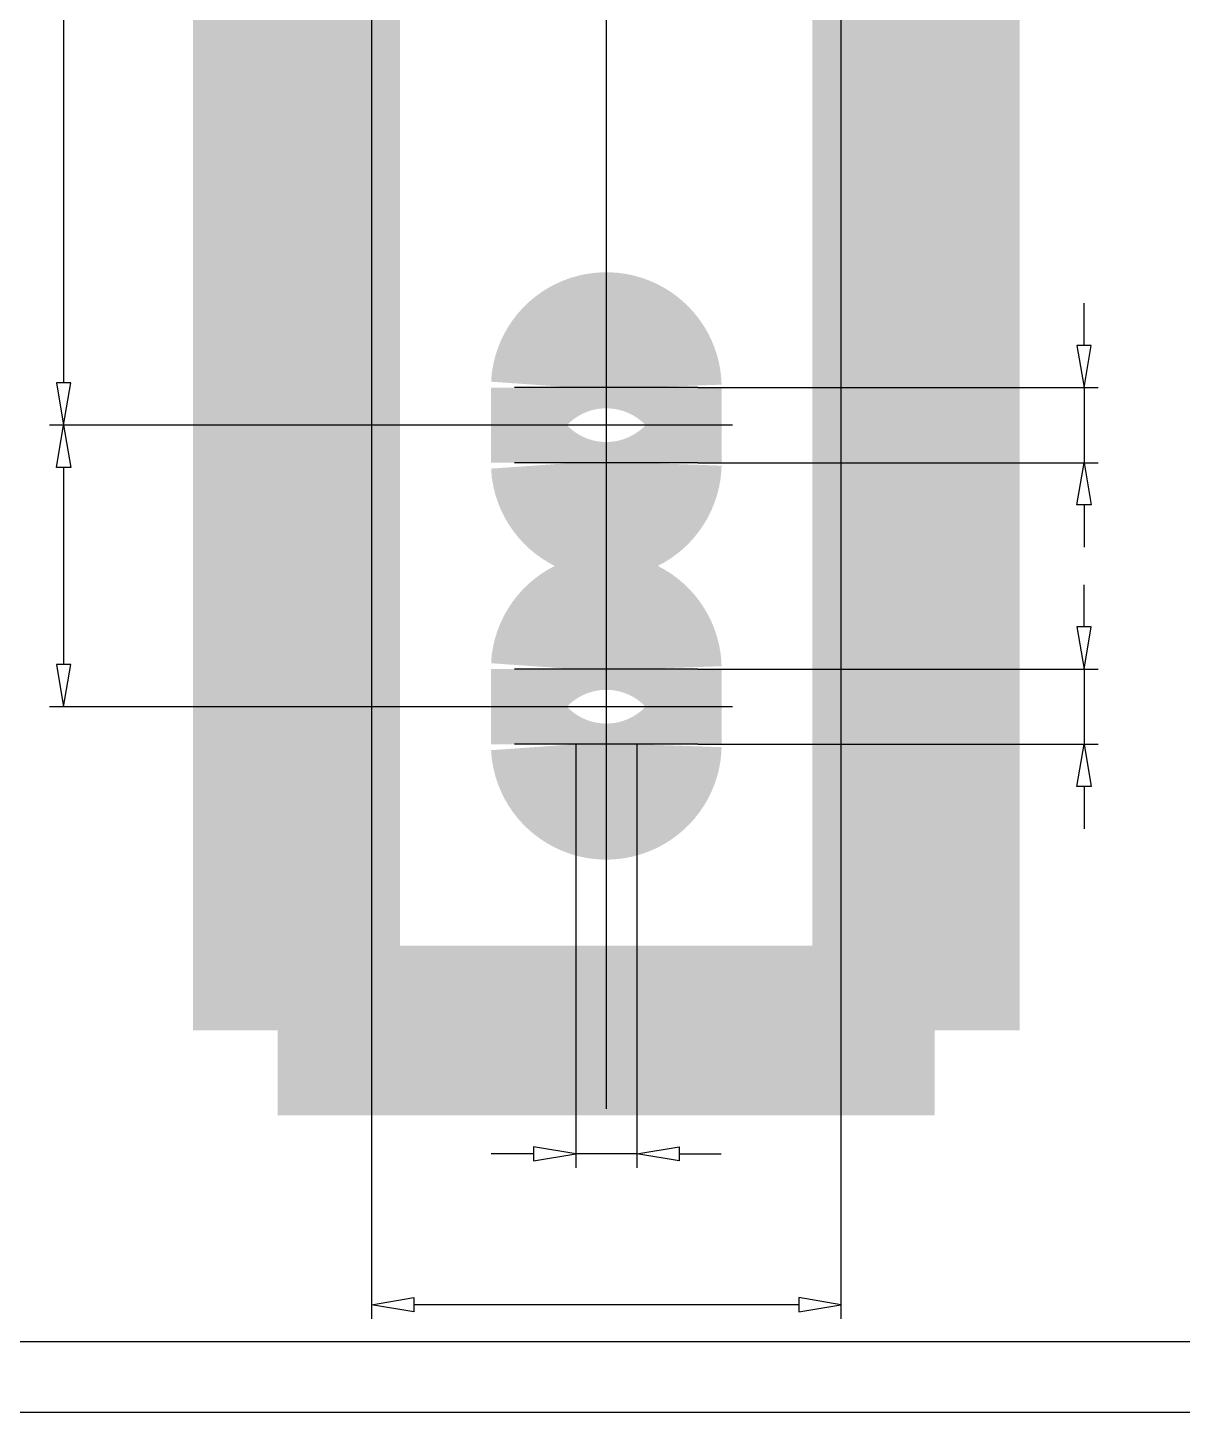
# Model space of a CAD drawing. Extents: x 17.6 to 52.5, y 0.1 to 49.5.
# Drawn here: x 26.26 to 35.89, y 0.14 to 11.69 of the extents above; entities that cross this region are included whole.
import ezdxf

# ---------------------------------------------------------------- set-up
doc = ezdxf.new("R2010")
doc.units = 0
doc.linetypes.add('1', pattern=[50.799999713897705, 31.75, -6.349999904632568, 6.349999904632568, -6.349999904632568])
doc.layers.get('0').update_dxf_attribs({"linetype": 'CONTINUOUS'})

msp = doc.modelspace()

# ---------------------------------------------------------------- linework, layer by layer
at = {"color": 1, "linetype": '1'}
for points in [[(31.08817896183018, 34.02716738849131), (31.08817896183018, 2.673953965709586)], [(31.852856327471272, 8.689233015033778), (30.323501596190454, 8.689233015033778)], [(32.141480692855794, 8.376164987767709), (30.034877230805932, 8.376164987767709)], [(31.852856327471272, 8.063096960500502), (30.323501596190454, 8.063096960500502)], [(31.852856327471272, 6.34122281053385), (30.323501596190454, 6.34122281053385)], [(32.14148069285693, 6.028154783267212), (30.03487723080707, 6.028154783267212)], [(31.852856327471272, 5.715086756000005), (30.323501596190454, 5.715086756000005)]]:
    msp.add_lwpolyline(points, dxfattribs=at)
at = {"color": 7, "const_width": 1.415000081062317}
for points in [[(28.348833723243615, 32.28673557025809), (28.348833723244752, 3.327943048091697)], [(28.661901750510197, 32.28673557025809), (28.661901750513607, 3.327943048091697)], [(33.514456173145845, 32.28673557025809), (33.514456173145845, 3.327943048091697)], [(33.82752420041129, 32.28673557025809), (33.82752420041356, 3.327943048091697)], [(31.342546733984364, 8.689233015033778), (31.34192709977856, 8.706976814370933), (31.340071238791097, 8.72463416749622), (31.33698818261155, 8.742119049220776), (31.332692952788193, 8.759346274069912), (31.32720648618715, 8.776231917305893), (31.3205554857102, 8.79269370562821), (31.312772382973435, 8.808651451026037), (31.30389505840344, 8.824027395993483), (31.293966803915737, 8.8387466380521), (31.28303598703019, 8.852737474966261), (31.271155826946824, 8.865931712638371), (31.25838422660331, 8.878265112956115), (31.244783399468133, 8.88967755240543), (31.23041961762715, 8.90011346058742), (31.215362847907272, 8.90952196950093), (31.19968645331187, 8.917857249428152), (31.183466810483424, 8.92507871419798), (31.166782927168697, 8.931151133147864), (31.14971609700183, 8.936044985669696), (31.13234946098737, 8.93973636790821), (31.11476763429482, 8.942207328646532), (31.0970562689065, 8.943445831985684), (31.07930165475409, 8.943445831985684), (31.061590289365768, 8.942207328646532), (31.04400846267322, 8.93973636790821), (31.02664182665876, 8.936044985669696), (31.009574996491892, 8.931151133147864), (30.992891113177166, 8.92507871419798), (30.97667147034872, 8.917857249428152), (30.960995075753317, 8.90952196950093), (30.94593830603344, 8.90011346058742), (30.931574524192456, 8.88967755240543), (30.917973697057278, 8.878265112956115), (30.905202096713765, 8.865931712638371), (30.8933219366304, 8.852737474966261), (30.882391119744852, 8.8387466380521), (30.872462865257148, 8.824027395993483), (30.863585540687154, 8.808651451026037), (30.855802437950388, 8.79269370562821), (30.849151437473438, 8.776231917305893), (30.843664970872396, 8.759346274069912), (30.83936974104904, 8.742119049220776), (30.836286684869492, 8.72463416749622), (30.833811189676226, 8.689233015033778)], [(30.833811189676226, 8.689233015033778), (30.833811189676226, 8.06309696050107)], [(31.342546733984364, 8.06309696050107), (31.342546733984364, 8.689233015033778)], [(31.342546733984364, 8.06309696050107), (31.34192709977856, 8.045353161163916), (31.340071238791097, 8.02769580803863), (31.33698818261155, 8.010210926314073), (31.332692952788193, 7.9929837014649365), (31.32720648618715, 7.976098058228956), (31.3205554857102, 7.959636269906639), (31.312772382973435, 7.943678524508812), (31.30389505840344, 7.928302579541366), (31.293966803915737, 7.9135833374827484), (31.28303598703019, 7.899592500568588), (31.271155826946824, 7.886398262896535), (31.25838422660331, 7.874064862578734), (31.244783399468133, 7.862652423129418), (31.23041961762715, 7.852216514947429), (31.215362847907272, 7.842808006033977), (31.19968645331187, 7.834472726106696), (31.183466810483424, 7.827251261336869), (31.166782927168697, 7.821178842386985), (31.14971609700183, 7.816284989865153), (31.13234946098737, 7.8125936076266385), (31.11476763429482, 7.810122646888317), (31.0970562689065, 7.8088841435491645), (31.07930165475409, 7.8088841435491645), (31.061590289365768, 7.810122646888317), (31.04400846267322, 7.8125936076266385), (31.02664182665876, 7.816284989865153), (31.009574996491892, 7.821178842386985), (30.992891113177166, 7.827251261336869), (30.97667147034872, 7.834472726106696), (30.960995075753317, 7.842808006033977), (30.94593830603344, 7.852216514947429), (30.931574524192456, 7.862652423129418), (30.917973697057278, 7.874064862578734), (30.905202096713765, 7.886398262896535), (30.8933219366304, 7.899592500568588), (30.882391119744852, 7.9135833374827484), (30.872462865257148, 7.928302579541366), (30.863585540687154, 7.943678524508812), (30.855802437950388, 7.959636269906639), (30.849151437473438, 7.976098058228956), (30.843664970872396, 7.9929837014649365), (30.83936974104904, 8.010210926314073), (30.836286684869492, 8.02769580803863), (30.833811189676226, 8.06309696050107)], [(31.342546733984364, 6.34122281053385), (31.34192709977856, 6.358966609871004), (31.340071238791097, 6.376623962996291), (31.33698818261155, 6.394108844720847), (31.332692952788193, 6.411336069569984), (31.32720648618715, 6.428221712805964), (31.3205554857102, 6.4446835011282815), (31.312772382973435, 6.460641246526109), (31.30389505840344, 6.476017191493554), (31.293966803915737, 6.490736433552172), (31.28303598703019, 6.504727270466333), (31.271155826946824, 6.517921508138443), (31.25838422660331, 6.530254908456186), (31.244783399468133, 6.541667347905502), (31.23041961762715, 6.5521032560874914), (31.215362847907272, 6.561511765000944), (31.19968645331187, 6.569847044928224), (31.183466810483424, 6.5770685096980515), (31.166782927168697, 6.583140928647936), (31.14971609700183, 6.5880347811697675), (31.13234946098737, 6.591726163408282), (31.11476763429482, 6.5941971241466035), (31.0970562689065, 6.595435627485756), (31.07930165475409, 6.595435627485756), (31.061590289365768, 6.5941971241466035), (31.04400846267322, 6.591726163408282), (31.02664182665876, 6.5880347811697675), (31.009574996491892, 6.583140928647936), (30.992891113177166, 6.5770685096980515), (30.97667147034872, 6.569847044928224), (30.960995075753317, 6.561511765000944), (30.94593830603344, 6.5521032560874914), (30.931574524192456, 6.541667347905502), (30.917973697057278, 6.530254908456186), (30.905202096713765, 6.517921508138443), (30.8933219366304, 6.504727270466333), (30.882391119744852, 6.490736433552172), (30.872462865257148, 6.476017191493554), (30.863585540687154, 6.460641246526109), (30.855802437950388, 6.4446835011282815), (30.849151437473438, 6.428221712805964), (30.843664970872396, 6.411336069569984), (30.83936974104904, 6.394108844720847), (30.836286684869492, 6.376623962996291), (30.833811189676226, 6.34122281053385)], [(30.833811189676226, 6.34122281053385), (30.83381118967509, 5.715086756000574)], [(31.342546733984364, 5.715086756000574), (31.342546733984364, 6.34122281053385)], [(31.342546733984364, 5.715086756000574), (31.34192709977856, 5.6973429566634195), (31.340071238791097, 5.6796856035381325), (31.33698818261155, 5.662200721813576), (31.332692952788193, 5.64497349696444), (31.32720648618715, 5.628087853728459), (31.3205554857102, 5.611626065406142), (31.312772382973435, 5.595668320008315), (31.30389505840344, 5.5802923750408695), (31.293966803915737, 5.5655731329822515), (31.28303598703019, 5.551582296068091), (31.271155826946824, 5.538388058395981), (31.25838422660331, 5.5260546580782375), (31.244783399468133, 5.5146422186289215), (31.23041961762715, 5.504206310446932), (31.215362847907272, 5.494797801533423), (31.19968645331187, 5.4864625216061995), (31.183466810483424, 5.479241056836372), (31.166782927168697, 5.473168637886488), (31.14971609700183, 5.468274785364656), (31.13234946098737, 5.4645834031261415), (31.11476763429482, 5.46211244238782), (31.0970562689065, 5.460873939048668), (31.07930165475409, 5.460873939048668), (31.061590289365768, 5.46211244238782), (31.04400846267322, 5.4645834031261415), (31.02664182665876, 5.468274785364656), (31.009574996491892, 5.473168637886488), (30.992891113177166, 5.479241056836372), (30.97667147034872, 5.4864625216061995), (30.960995075753317, 5.494797801533423), (30.94593830603344, 5.504206310446932), (30.931574524192456, 5.5146422186289215), (30.917973697057278, 5.5260546580782375), (30.905202096713765, 5.538388058395981), (30.8933219366304, 5.551582296068091), (30.882391119744852, 5.5655731329822515), (30.872462865257148, 5.5802923750408695), (30.863585540687154, 5.595668320008315), (30.855802437950388, 5.611626065406142), (30.849151437473438, 5.628087853728459), (30.843664970872396, 5.64497349696444), (30.83936974104904, 5.662200721813576), (30.836286684869492, 5.6796856035381325), (30.833811189676226, 5.715086756000574)], [(28.661901750514744, 4.893283184426139), (28.34883372324589, 4.893283184426139)], [(33.82752420041356, 4.893283184426139), (33.514456173145845, 4.893283184426139)], [(33.827524200413336, 3.3279430480915835), (28.348833723244752, 3.327943048092152)]]:
    msp.add_lwpolyline(points, dxfattribs=at)
at = {"color": 5}
for points in [[(26.563207823849552, 16.6724677103324), (26.563207823849552, 8.728366518442726)], [(29.131503791418027, 13.541787437669825), (29.131503791418027, 0.9236394102535428)], [(33.04485413224688, 13.541787437674657), (33.04485413224688, 0.9236394102535428)], [(35.07201900629957, 9.041434545708796), (35.07201900629957, 9.393636076383757)], [(35.13071926141197, 9.041434545708796), (35.013318751186944, 9.041434545708796), (35.07201900629957, 8.689233015033778), (35.07201900629957, 8.689233015033778), (35.13071926141197, 9.041434545708796)], [(26.62190807896218, 8.728366518442726), (26.504507568737154, 8.728366518442726), (26.563207823849552, 8.376164987767709), (26.563207823849552, 8.376164987767709), (26.62190807896218, 8.728366518442726)], [(31.85285632747059, 8.689233015033778), (35.18941951652437, 8.689233015033778)], [(35.07201900629957, 8.689233015033778), (35.07201900629957, 8.063096960500502)], [(30.034877230805932, 8.376164987767709), (26.445807313624528, 8.376164987767709)], [(30.034877230805932, 8.376164987767709), (26.4458073136243, 8.376164987767709)], [(26.621908078961724, 8.023963457092748), (26.5045075687367, 8.023963457092748), (26.563207823849325, 8.376164987767709), (26.563207823849325, 8.376164987767709), (26.621908078961724, 8.023963457092748)], [(26.563207823849325, 8.023963457092748), (26.563207823849325, 6.380356313942173)], [(31.85285632747059, 8.063096960500502), (35.18941951652437, 8.063096960500502)], [(35.13071926141197, 7.710895429825484), (35.013318751186944, 7.710895429825484), (35.07201900629957, 8.063096960500502), (35.07201900629957, 8.063096960500502), (35.13071926141197, 7.710895429825484)], [(35.07201900629957, 7.710895429825484), (35.07201900629957, 7.3586938991505235)], [(35.07201900629957, 6.693424341208868), (35.07201900629957, 7.0456258718838285)], [(35.13071926141197, 6.693424341208868), (35.013318751186944, 6.693424341208868), (35.07201900629957, 6.34122281053385), (35.07201900629957, 6.34122281053385), (35.13071926141197, 6.693424341208868)], [(26.621908078961724, 6.380356313942173), (26.5045075687367, 6.380356313942173), (26.563207823849325, 6.028154783267212), (26.563207823849325, 6.028154783267212), (26.621908078961724, 6.380356313942173)], [(31.85285632747059, 6.34122281053385), (35.18941951652437, 6.34122281053385)], [(35.07201900629957, 6.34122281053385), (35.07201900629957, 5.715086756000574)], [(30.03487723080707, 6.028154783267212), (26.4458073136243, 6.028154783267212)], [(30.83381118967509, 5.715086756000005), (30.83381118967509, 2.1818083239354564)], [(31.342546733984364, 5.715086756000005), (31.342546733984364, 2.1818083239354564)], [(31.85285632747059, 5.715086756000574), (35.18941951652437, 5.715086756000574)], [(35.13071926141197, 5.362885225325556), (35.013318751186944, 5.362885225325556), (35.07201900629957, 5.715086756000574), (35.07201900629957, 5.715086756000574), (35.13071926141197, 5.362885225325556)], [(35.07201900629957, 5.362885225325556), (35.07201900629957, 5.010683694650595)], [(30.481609659000014, 2.357909089272937), (30.481609659000014, 2.240508579047969), (30.83381118967509, 2.2992088341604813), (30.83381118967509, 2.2992088341604813), (30.481609659000014, 2.357909089272937)], [(31.694748264659438, 2.357909089272937), (31.694748264659438, 2.240508579047969), (31.342546733984364, 2.2992088341604813), (31.342546733984364, 2.2992088341604813), (31.694748264659438, 2.357909089272937)], [(30.481609659000014, 2.2992088341604813), (30.12940812832494, 2.2992088341604813)], [(31.342546733984364, 2.2992088341604813), (30.83381118967509, 2.2992088341604813)], [(31.694748264659438, 2.2992088341604813), (32.04694979533451, 2.2992088341604813)], [(29.4837053220931, 1.0997401755910232), (29.4837053220931, 0.9823396653660552), (29.131503791418027, 1.0410399204785676), (29.131503791418027, 1.0410399204785676), (29.4837053220931, 1.0997401755910232)], [(32.69265260157181, 1.0410399204785676), (29.4837053220931, 1.0410399204785676)], [(32.69265260157181, 1.0997401755910232), (32.69265260157181, 0.9823396653660552), (33.04485413224688, 1.0410399204785676), (33.04485413224688, 1.0410399204785676), (32.69265260157181, 1.0997401755910232)]]:
    msp.add_lwpolyline(points, dxfattribs=at)
at = {"color": 5, "const_width": 7.8267007098e-08}
for points in [[(35.289602366556664, 8.757904816549853), (35.329963795023104, 8.757904816549853), (35.329963795023104, 8.54860198590444), (35.289602366556664, 8.54860198590444), (35.289602366556664, 8.757904816549853)], [(35.396512102673114, 8.54860198590444), (35.396512102673114, 8.757904816549853), (35.436873531139554, 8.757904816549853), (35.436873531139554, 8.54860198590444), (35.396512102673114, 8.54860198590444)], [(35.38041558060604, 8.445680346041684), (35.38791663892903, 8.460431513067988), (35.39728622812095, 8.472395764561497), (35.40852443257381, 8.481573186834112), (35.42149777198688, 8.488059868221569), (35.43607270742041, 8.491951836826843), (35.452249313412494, 8.493249171188324), (35.47651423880552, 8.490486357900465), (35.49805633070446, 8.482197824227796), (35.5168756482783, 8.46838364895251), (35.531423928063305, 8.449980785074047), (35.54015287303855, 8.427926117751667), (35.54306252746187, 8.402219737612143), (35.54008615075759, 8.376345210794284), (35.53115697141243, 8.354074314873685), (35.51627503178315, 8.335407160474347), (35.497122053564, 8.32135277149348), (35.475379718241356, 8.312920074218084), (35.451048080422424, 8.310109194373524), (35.43541872461037, 8.311394552002412), (35.42120411039696, 8.315250466875227), (35.40840430927483, 8.32167706776147), (35.39723286612548, 8.33072238914724), (35.38790326246385, 8.342434369526416), (35.38041558060604, 8.356813131790375), (35.37192689331482, 8.338902783181823), (35.36055519081128, 8.324091540366851), (35.346300563688146, 8.312379524664607), (35.329590107054855, 8.303910870715299), (35.31085083809489, 8.2988296116078), (35.29008285975283, 8.297135878424456), (35.261573630986504, 8.300331197652156), (35.23626761536275, 8.309916992966578), (35.21416493478023, 8.32589339544495), (35.19708077282144, 8.347083181461926), (35.18683020483513, 8.372309034435261), (35.18341337023435, 8.401571071814715), (35.18684360052953, 8.430833136396245), (35.19713411591283, 8.45605899695937), (35.21428505807921, 8.477248748184422), (35.23656129612391, 8.493225169982054), (35.26222759853704, 8.502810983136442), (35.2912840927429, 8.506006265204917), (35.312946360491196, 8.504264498885902), (35.332126011700666, 8.49903911074756), (35.34882315296727, 8.490330175099757), (35.36263736040064, 8.478401954872538), (35.37316813873599, 8.463518651178049), (35.38041558060604, 8.445680346041684)], [(35.2910438461447, 8.466005207695218), (35.27884469144669, 8.465128332566678), (35.266912404746336, 8.462497603973816), (35.255247103040574, 8.458113107159534), (35.24458286024105, 8.451998857122419), (35.235653652830706, 8.444178800827558), (35.22845960736208, 8.434653027484899), (35.22318756817231, 8.424010131338548), (35.2200242771346, 8.412838632422734), (35.21896986674051, 8.401138627949763), (35.22118551391645, 8.383624682386142), (35.2278322923562, 8.368272888995307), (35.23891033437576, 8.355083356330454), (35.25340525007937, 8.344993034290837), (35.270302553134115, 8.338938780484227), (35.289602366556664, 8.336920714001678), (35.309222538412314, 8.33899888312493), (35.32644017536177, 8.345233242045367), (35.3412553851299, 8.355623911161672), (35.352600392076056, 8.369137816132877), (35.359407347054, 8.384741795014236), (35.36167634596109, 8.402435959544619), (35.35943407163336, 8.419697707122054), (35.35270713543741, 8.43486924675841), (35.34149563172787, 8.447950676332766), (35.32692070076814, 8.45798099770002), (35.3101034043425, 8.463999145672119), (35.2910438461447, 8.466005207695218)], [(35.45369079300053, 8.453464335611102), (35.43804808994969, 8.451854709418058), (35.424434092529964, 8.447025723114734), (35.412848871338156, 8.438977466134588), (35.40403985269381, 8.428358594230815), (35.39875440090486, 8.415817690061374), (35.39699259586905, 8.401354849882182), (35.39874108163258, 8.387264418145492), (35.40398643865933, 8.374975769161324), (35.412728748038944, 8.364489010393527), (35.42400701390875, 8.35650084515322), (35.436860182278, 8.351707887026123), (35.45128832702039, 8.35011025188328), (35.466303758705635, 8.351755975993967), (35.479637424160046, 8.356693004483702), (35.49128938558965, 8.364921454258536), (35.50029864896851, 8.375600448698037), (35.50570417976542, 8.387889025172512), (35.50750603095571, 8.401787293747134), (35.50574423737089, 8.415793700146821), (35.500458794968836, 8.42811831728892), (35.49164975548683, 8.438761244202055), (35.480384875878826, 8.446929655334884), (35.46773186873929, 8.451830655622246), (35.45369079300053, 8.453464335611102)], [(35.289602366556664, 8.2530266041976), (35.329963795023104, 8.2530266041976), (35.329963795023104, 8.043723773552188), (35.289602366556664, 8.043723773552188), (35.289602366556664, 8.2530266041976)], [(35.396512102673114, 8.043723773552188), (35.396512102673114, 8.2530266041976), (35.436873531139554, 8.2530266041976), (35.436873531139554, 8.043723773552188), (35.396512102673114, 8.043723773552188)], [(26.773583786166228, 7.448436697164311), (26.77934970451838, 7.4095167493169924), (26.757126928474463, 7.40400309341743), (26.73946876347759, 7.396399284287213), (26.72637532965632, 7.386705335439842), (26.717366120718452, 7.375185516847239), (26.711960528455847, 7.36210408261627), (26.710158684290263, 7.347461054693838), (26.71250780180435, 7.330103247521379), (26.719554991274663, 7.3146433678666085), (26.731300384915585, 7.301081450175786), (26.746516040289862, 7.290570674761909), (26.763973918921693, 7.284264186674363), (26.783674143282724, 7.282162031083374), (26.80237336962182, 7.2841080427864995), (26.818750143663237, 7.289946019397519), (26.832804572576606, 7.299676007614664), (26.843548963017838, 7.312409089493599), (26.849995548086554, 7.32725631601437), (26.85214442371671, 7.344217725706585), (26.851610569779723, 7.352169896674127), (26.850008894704615, 7.361323282693604), (26.84733949175643, 7.371677911132167), (26.88529845424273, 7.367353472482478), (26.88503153816714, 7.364926988906348), (26.884871345996316, 7.36283683549118), (26.884817961046792, 7.361083036440448), (26.88641962972588, 7.345058596631418), (26.891224534294224, 7.33013927320917), (26.89923275692763, 7.316325096415994), (26.91057775842546, 7.305273764885669), (26.925392940371466, 7.298642945329277), (26.943678377560218, 7.296432678627355), (26.95862707397373, 7.2980423438664275), (26.971760534029045, 7.302871286085519), (26.983078819634557, 7.310919548103868), (26.991754407143162, 7.321514434393407), (26.996959732473442, 7.333983220495099), (26.998694848505465, 7.3483259424237986), (26.996933054920646, 7.362620622827478), (26.99164761251882, 7.375233560636104), (26.982838573036588, 7.386164780608681), (26.970505930722993, 7.39505390955577), (26.954649635339365, 7.401540562297612), (26.93526974662973, 7.405624754532255), (26.942957637766085, 7.444544702379574), (26.969771846437197, 7.437769748840196), (26.992234883737865, 7.426958650816857), (27.01034680850921, 7.4121114125068175), (27.02362711998694, 7.393876699609848), (27.03159528418928, 7.37290316648847), (27.034251345011626, 7.349190830153702), (27.032876612365953, 7.332349552961659), (27.02875236538671, 7.316421192604025), (27.021878645213974, 7.3014057830745855), (27.012629164219106, 7.287988023872856), (27.00137759951076, 7.276852578871683), (26.988123998192805, 7.267999494505659), (26.9735757480571, 7.2615729138377105), (26.958440192953503, 7.257716938110434), (26.942717391168117, 7.256431621117713), (26.927955592439275, 7.257656895214723), (26.91410134822536, 7.261332649833207), (26.901154729711607, 7.267458939674441), (26.889516140271553, 7.275987709053879), (26.879585920205727, 7.286870863265904), (26.871364151557827, 7.300108451479616), (26.864837478110076, 7.282762660716685), (26.854867214242176, 7.268203701273251), (26.841453450105064, 7.256431621117713), (26.825049974873536, 7.247782760543828), (26.806110500794148, 7.242593414941268), (26.784635129674825, 7.240863641978763), (26.755445201938528, 7.244227112168801), (26.729378405666694, 7.254317449822338), (26.70643486202107, 7.271134712526646), (26.68861661316828, 7.293093265815685), (26.67792559313193, 7.318607439346977), (26.674361941186135, 7.347677276626371), (26.677431801588682, 7.373924224714301), (26.68664120716653, 7.397023927365353), (26.70199029995797, 7.416976405987782), (26.72222444226918, 7.432724572248446), (26.74608889465867, 7.443211334246996), (26.773583786166228, 7.448436697164311)], [(26.85430664309888, 7.202376137996509), (26.893239965223756, 7.201090839722667), (26.926754338697492, 7.197234857836122), (26.9548498443678, 7.190808264608563), (26.97830059973785, 7.181847088888617), (26.99788067868394, 7.170387300438335), (27.01359013758247, 7.15642897734341), (27.02506859936034, 7.139912049415727), (27.031955654043486, 7.120776378219887), (27.034251345011626, 7.099022054268687), (27.032983388636467, 7.082709340983172), (27.029179470481495, 7.067789992240591), (27.022839631605848, 7.054264114244347), (27.014110684805473, 7.042179744712712), (27.003139407926255, 7.031584830759186), (26.989925847678023, 7.022479490169019), (26.974550081296456, 7.014719561903462), (26.957092142388092, 7.008160788064174), (26.937552089310884, 7.002803294312912), (26.914581865579976, 6.9988392638096), (26.886833357984642, 6.996460779201186), (26.85430664309888, 6.995667970540865), (26.81564031609082, 6.9969413162650085), (26.782286045547835, 7.00076119366571), (26.754243935025897, 7.0071277329625445), (26.730779887042672, 7.016028906826364), (26.711159705551154, 7.027452590778694), (26.69538351851247, 7.0413989092614315), (26.68383837600163, 7.057939921648369), (26.676911218759415, 7.077147599312809), (26.67460218778433, 7.099022054268687), (26.67865972866889, 7.127395205877292), (26.690832175895366, 7.151395809371024), (26.711119670682365, 7.171023957786133), (26.746569430045838, 7.188441858806016), (26.794298380987357, 7.1988925601168035), (26.85430664309888, 7.202376137996509)], [(26.85430664309888, 7.162375080486754), (26.80293394098703, 7.160345021167302), (26.764454408871188, 7.154254741926422), (26.738868152752957, 7.144104327191769), (26.722918485711944, 7.1309748772115995), (26.713348619745602, 7.115947421959675), (26.710158684290263, 7.099022054268687), (26.71336201196891, 7.082096712204361), (26.722971832034318, 7.067069252466354), (26.73898827605217, 7.053939781345548), (26.764614616808558, 7.043789396948), (26.803054034299976, 7.037699106951948), (26.85430664309888, 7.03566902805062), (26.905799522966163, 7.037699147150477), (26.9443190346999, 7.043789358897243), (26.969865256743788, 7.053939781345548), (26.98574824307252, 7.067117340426705), (26.9952780064566, 7.082288876151665), (26.998454601907497, 7.099454498133639), (26.99565173970518, 7.116127641008916), (26.987243091242135, 7.1303982564670605), (26.97322870911603, 7.142266440765638), (26.945707143858954, 7.153437933079886), (26.90606643208298, 7.160140784293276), (26.85430664309888, 7.162375080486754)], [(35.289602366556664, 6.409894612049925), (35.329963795023104, 6.409894612049925), (35.329963795023104, 6.200591781404512), (35.289602366556664, 6.200591781404512), (35.289602366556664, 6.409894612049925)], [(35.396512102673114, 6.200591781404512), (35.396512102673114, 6.409894612049925), (35.436873531139554, 6.409894612049925), (35.436873531139554, 6.200591781404512), (35.396512102673114, 6.200591781404512)], [(35.38041558060604, 6.097670141541755), (35.38791663892903, 6.112421308568059), (35.39728622812095, 6.124385560061569), (35.40852443257381, 6.133562982334183), (35.42149777198688, 6.140049663721641), (35.43607270742041, 6.143941632326914), (35.452249313412494, 6.145238966688396), (35.47651423880552, 6.142476153400537), (35.49805633070446, 6.134187619727868), (35.5168756482783, 6.120373444452582), (35.531423928063305, 6.101970580574118), (35.54015287303855, 6.079915913251739), (35.54306252746187, 6.054209533112214), (35.54008615075759, 6.0283350062943555), (35.53115697141243, 6.006064110373757), (35.51627503178315, 5.987396955974418), (35.497122053564, 5.973342566993551), (35.475379718241356, 5.964909869718156), (35.451048080422424, 5.962098989873596), (35.43541872461037, 5.963384347502483), (35.42120411039696, 5.967240262375299), (35.40840430927483, 5.973666863261542), (35.39723286612548, 5.982712184647312), (35.38790326246385, 5.994424165026487), (35.38041558060604, 6.008802927290446), (35.37192689331482, 5.990892578681894), (35.36055519081128, 5.9760813358669225), (35.346300563688146, 5.964369320164678), (35.329590107054855, 5.955900666215371), (35.31085083809489, 5.950819407107872), (35.29008285975283, 5.949125673924527), (35.261573630986504, 5.952320993152227), (35.23626761536275, 5.961906788466649), (35.21416493478023, 5.977883190945022), (35.19708077282144, 5.9990729769619975), (35.18683020483513, 6.024298829935333), (35.18341337023435, 6.053560867314786), (35.18684360052953, 6.082822931896317), (35.19713411591283, 6.108048792459442), (35.21428505807921, 6.129238543684494), (35.23656129612391, 6.1452149654821255), (35.26222759853704, 6.154800778636513), (35.2912840927429, 6.157996060704988), (35.312946360491196, 6.156254294385974), (35.332126011700666, 6.151028906247632), (35.34882315296727, 6.142319970599829), (35.36263736040064, 6.13039175037261), (35.37316813873599, 6.11550844667812), (35.38041558060604, 6.097670141541755)], [(35.2910438461447, 6.11799500319529), (35.27884469144669, 6.11711812806675), (35.266912404746336, 6.114487399473887), (35.255247103040574, 6.110102902659605), (35.24458286024105, 6.1039886526224905), (35.235653652830706, 6.0961685963276295), (35.22845960736208, 6.086642822984913), (35.22318756817231, 6.07599992683862), (35.2200242771346, 6.064828427922805), (35.21896986674051, 6.053128423449834), (35.22118551391645, 6.035614477886213), (35.2278322923562, 6.020262684495378), (35.23891033437576, 6.007073151830468), (35.25340525007937, 5.996982829790909), (35.270302553134115, 5.990928575984299), (35.289602366556664, 5.98891050950175), (35.309222538412314, 5.990988678625001), (35.32644017536177, 5.997223037545439), (35.3412553851299, 6.007613706661743), (35.352600392076056, 6.021127611632949), (35.359407347054, 6.036731590514307), (35.36167634596109, 6.05442575504469), (35.35943407163336, 6.071687502622126), (35.35270713543741, 6.086859042258482), (35.34149563172787, 6.099940471832838), (35.32692070076814, 6.109970793200091), (35.3101034043425, 6.115988941172191), (35.2910438461447, 6.11799500319529)], [(35.45369079300053, 6.105454131111173), (35.43804808994969, 6.103844504918129), (35.424434092529964, 6.099015518614806), (35.412848871338156, 6.09096726163466), (35.40403985269381, 6.0803483897308865), (35.39875440090486, 6.0678074855614454), (35.39699259586905, 6.0533446453822535), (35.39874108163258, 6.039254213645563), (35.40398643865933, 6.0269655646613955), (35.412728748038944, 6.016478805893598), (35.42400701390875, 6.008490640653292), (35.436860182278, 6.0036976825261945), (35.45128832702039, 6.002100047383351), (35.466303758705635, 6.003745771494039), (35.479637424160046, 6.008682799983774), (35.49128938558965, 6.01691124975855), (35.50029864896851, 6.027590244198109), (35.50570417976542, 6.039878820672584), (35.50750603095571, 6.053777089247205), (35.50574423737089, 6.067783495646893), (35.500458794968836, 6.0801081127889915), (35.49164975548683, 6.090751039702127), (35.480384875878826, 6.098919450834956), (35.46773186873929, 6.10382045112226), (35.45369079300053, 6.105454131111173)], [(35.289602366556664, 5.905016399697672), (35.329963795023104, 5.905016399697672), (35.329963795023104, 5.695713569052202), (35.289602366556664, 5.695713569052202), (35.289602366556664, 5.905016399697672)], [(35.396512102673114, 5.695713569052202), (35.396512102673114, 5.905016399697672), (35.436873531139554, 5.905016399697672), (35.436873531139554, 5.695713569052202), (35.396512102673114, 5.695713569052202)], [(30.731088395210918, 1.928993598153852), (30.521785564565562, 1.928993598153852), (30.521785564565562, 1.969355026620235), (30.731088395210918, 1.969355026620235), (30.731088395210918, 1.928993598153852)], [(30.976067844716454, 1.9878540146673345), (30.937364118801497, 1.98449056229515), (30.933424039201554, 1.99991975189306), (30.928523048374927, 2.0122523898667737), (30.922661027392678, 2.021488538389349), (30.91132135416433, 2.0317657700755376), (30.89834807559305, 2.037932081645181), (30.883741079545416, 2.039987526436448), (30.871848842584996, 2.0387062260691096), (30.860965705735225, 2.034862263377022), (30.851091567740013, 2.028455689731743), (30.83970385142834, 2.017003951237996), (30.830045969149296, 2.002509053790618), (30.822117828787214, 1.984971055491144), (30.816183712484417, 1.9632154112130138), (30.812507968164482, 1.9360675207904023), (30.811090510230315, 1.9035274587643016), (30.821156817501787, 1.918022362995032), (30.832616609049865, 1.9297944176805117), (30.845469797495525, 1.9388437086724366), (30.85923589922595, 1.9452503079282906), (30.873434505567275, 1.9490942274313738), (30.888065518194935, 1.950375545377085), (30.91272679887902, 1.946838603959975), (30.934817510823905, 1.936227686197583), (30.954337540501683, 1.9185428711402324), (30.969533099892942, 1.8952523237985588), (30.97865050101518, 1.8678241391886559), (30.981689614960942, 1.8362584113203297), (30.98026010833496, 1.814676291404794), (30.975971750730196, 1.7941351685520317), (30.968824409978197, 1.774635158929641), (30.959178471219047, 1.7571372364275817), (30.947394417880332, 1.742602273153068), (30.933472124016816, 1.7310304013900577), (30.917808011316765, 1.722621812060595), (30.90079859060552, 1.71757658620362), (30.882443747950447, 1.7158948657151427), (30.85200447472357, 1.7203127765129125), (30.825553356830596, 1.7335663335218783), (30.80309029872842, 1.7556556776865477), (30.786032767250617, 1.7878888018076964), (30.77579828827652, 1.831573601589298), (30.772386784315586, 1.8867101969033229), (30.776158634535932, 1.9485870691744935), (30.787474274161468, 1.9980778425192511), (30.80633362771573, 2.0351825944761686), (30.828364215505644, 2.0576056248015675), (30.85495954338694, 2.0710594187867173), (30.886119520802595, 2.0755440229425517), (30.909555544047862, 2.0729547102192214), (30.929988554158854, 2.065186722862393), (30.947418438662226, 2.0522401029351727), (30.96122056850436, 2.034728809423882), (30.97077041280636, 2.013266762212993), (30.976067844716454, 1.9878540146673345)], [(31.14342362045977, 1.8141557243030206), (31.184289565699373, 1.8179996698712557), (31.188649984659378, 1.7977255608319638), (31.19567726211426, 1.7811084643146273), (31.205371204116773, 1.7681485007832975), (31.217155240757165, 1.7588723511492503), (31.230452957005355, 1.7533065945133899), (31.245264150660205, 1.751451362221303), (31.263042336106764, 1.7540674204117295), (31.278898682803856, 1.7619154319430095), (31.292832975806732, 1.7749955288267074), (31.303644006096874, 1.7924000974357455), (31.310130739388796, 1.8132214289930744), (31.312292949730363, 1.8374596443103997), (31.31021474899694, 1.8603898789833693), (31.30398042576553, 1.8798498192777515), (31.29358975257037, 1.8958395676278883), (31.279835569386478, 1.9077184539936525), (31.263510886358517, 1.9148457399456902), (31.244615484862607, 1.9172215148511214), (31.23248297043915, 1.916167124560559), (31.22116742453818, 1.9130038487634238), (31.210668641462462, 1.9077317742295463), (31.20129896570802, 1.9007779962215068), (31.193370893813608, 1.8925695403768827), (31.186884228889312, 1.8831064979331131), (31.15034272229923, 1.8883919230894435), (31.181046236712064, 2.069297611394177), (31.33867202549368, 2.069297611394177), (31.33867202549368, 2.0279751965356922), (31.212182194989964, 2.0279751965356922), (31.19510066232374, 1.933318036918081), (31.214440454958094, 1.9455973310605827), (31.23440501388086, 1.9529648672617554), (31.254994137621907, 1.95542072393539), (31.281229002048576, 1.9518704350528537), (31.304581044184715, 1.9412194766746893), (31.32505004374707, 1.9234679263994963), (31.340906249530462, 1.9001373375403432), (31.350420093384628, 1.872749194507378), (31.35359133883526, 1.8413035898786347), (31.350804407091573, 1.8108723867561594), (31.34244390533331, 1.7833240711303233), (31.32850959466691, 1.7586587601617225), (31.30571012443602, 1.7349010807960212), (31.277961718200913, 1.720646403478895), (31.245264150660205, 1.7158948657151427), (31.218200310921247, 1.718884643894171), (31.194668224488396, 1.7278538028767798), (31.174667689703938, 1.7428024846927883), (31.159039593575926, 1.7626896041977602), (31.148624965582258, 1.7864739743234281), (31.14342362045977, 1.8141557243030206)], [(31.60527366824749, 1.928993598153852), (31.395970837602135, 1.928993598153852), (31.395970837602135, 1.969355026620235), (31.60527366824749, 1.969355026620235), (31.60527366824749, 1.928993598153852)], [(30.521785564565562, 1.8220838620374593), (30.521785564565562, 1.8624452905038993), (30.731088395210918, 1.8624452905038993), (30.731088395210918, 1.8220838620374593), (30.521785564565562, 1.8220838620374593)], [(30.817144724340096, 1.8360181647223044), (30.81809367315327, 1.8213364608348002), (30.820940624030982, 1.8070817913047108), (30.825685490673095, 1.7932542702757814), (30.83213608557344, 1.7807214424065592), (30.84010029024239, 1.770350755771858), (30.84957801421274, 1.7621423358328911), (30.859980663377883, 1.7562029449024408), (30.87071971882733, 1.7526392429318207), (30.881795082153076, 1.751451362221303), (30.897459128744003, 1.7539072560059026), (30.911585664676977, 1.7612747743006025), (30.924174580919953, 1.7735540492386122), (30.934024656413385, 1.7900510197349035), (30.939934762204302, 1.8100715290696598), (30.941904779383776, 1.8336156987421646), (30.939958745965896, 1.8562389519873363), (30.93412079387167, 1.875418604181732), (30.924390802852486, 1.891154758966593), (30.911705748579152, 1.902833440241693), (30.89700269454238, 1.9098406024265842), (30.880281528625574, 1.9121763362928164), (30.863584360257164, 1.9098406311871372), (30.848665079872262, 1.902833409009986), (30.83552358860129, 1.891154758966593), (30.82531308197281, 1.8756855753088075), (30.819186823385735, 1.8573066775101665), (30.817144724340096, 1.8360181647223044)], [(31.395970837602135, 1.8220838620374593), (31.395970837602135, 1.8624452905038993), (31.60527366824749, 1.8624452905038993), (31.60527366824749, 1.8220838620374593), (31.395970837602135, 1.8220838620374593)], [(31.042231756056935, 1.7219010306655491), (31.042231756056935, 1.7711515832584723), (31.086557252216153, 1.7711515832584723), (31.086557252216153, 1.7219010306655491), (31.042231756056935, 1.7219010306655491)], [(30.835631685115686, 1.2506951430011668), (30.876497630355516, 1.2545390885694019), (30.880858080907274, 1.23426497953011), (30.887885322694046, 1.2176478830128303), (30.897579268772915, 1.2046879194814437), (30.90936333700506, 1.1954117698474533), (30.922661017584915, 1.189846013211593), (30.93747221531612, 1.1879907809194492), (30.955250432354887, 1.1906068391099325), (30.971106743383416, 1.1984548506411556), (30.985041040462875, 1.2115349475248536), (30.995852102344998, 1.2289395161339485), (31.002338799968584, 1.2497608476912205), (31.004501014386506, 1.2739990630086027), (31.002422845244837, 1.2969292976815723), (30.996188486345318, 1.3163892379759545), (30.985797817226512, 1.3323789863260345), (30.972043665634374, 1.3442578726918555), (30.955718946938305, 1.3513851586438932), (30.93682354951875, 1.3537609335493244), (30.924691066687046, 1.352706543258762), (30.913375485117967, 1.34954326746157), (30.902876706118604, 1.3442711929277493), (30.893507061955916, 1.337317414919653), (30.885578954393395, 1.329108959075029), (30.879092293545227, 1.3196459166313161), (30.84255078695537, 1.3249313417875896), (30.873254301368206, 1.5058370300923798), (31.03088009014982, 1.5058370300923798), (31.03088009014982, 1.4645146152338953), (30.904390259646107, 1.4645146152338953), (30.88730872697988, 1.369857455616284), (30.90664855120599, 1.3821367497587858), (30.926613074460647, 1.3895042859599585), (30.94720220227805, 1.391960142633593), (30.9734370982967, 1.3884098537510567), (30.996789104764503, 1.3777588953728923), (31.01725810840321, 1.3600073450976993), (31.03311434577836, 1.3366767562384894), (31.042628153964415, 1.309288613205581), (31.045799403491174, 1.277843008576781), (31.043012503339696, 1.2474118054543055), (31.0346519659131, 1.2198634898285263), (31.020717659323054, 1.1951981788598687), (30.997918220683914, 1.1714404994942242), (30.970169778780473, 1.157185822177098), (30.93747221531612, 1.1524342844133457), (30.910408407169143, 1.155424062592374), (30.886876285068183, 1.1643932215749828), (30.86687575436008, 1.1793419033909345), (30.85124768982405, 1.1992290228959064), (30.840833026162045, 1.2230133930216311), (30.835631685115686, 1.2506951430011668)], [(31.08190846621619, 1.3321387397280091), (31.083193742886124, 1.371072061852999), (31.08704974916418, 1.4045864353267348), (31.093476339604194, 1.4326819409969858), (31.102437493720345, 1.4561326963669785), (31.113897306561967, 1.4757127753129566), (31.127855626869177, 1.491422234211484), (31.144372533193064, 1.5029006959893536), (31.1635082287803, 1.509787750672558), (31.185262549944127, 1.5120834416406979), (31.201575241625733, 1.5108154852655957), (31.21649461475954, 1.5070115671106805), (31.23002048996841, 1.5006717282350337), (31.242104837896022, 1.4919427814347728), (31.252699776241116, 1.4809715045553276), (31.261805114043682, 1.4677579443070954), (31.269565020705386, 1.4523821779256423), (31.276123818936185, 1.4349242390173913), (31.281481309899846, 1.4153841859399563), (31.285445318799248, 1.3924139622091047), (31.287823827799002, 1.364665454613771), (31.288616633671836, 1.3321387397280091), (31.28734326634367, 1.2934724127199502), (31.28352341333448, 1.260118142176907), (31.2771568712501, 1.2320760316550832), (31.268255675782484, 1.2086119836719718), (31.25683201622155, 1.188991802180226), (31.242885694951383, 1.1732156151416007), (31.22634466096042, 1.1616704726308171), (31.20713700768738, 1.1547433153884867), (31.185262549944127, 1.1524342844133457), (31.156889376731442, 1.1564918252980192), (31.13288879762922, 1.168664272524552), (31.113260646426625, 1.1889517673115506), (31.09584272380266, 1.2244015266750239), (31.0853920468835, 1.2721304776164288), (31.08190846621619, 1.3321387397280091)], [(30.792603520551438, 1.3655330168519981), (30.583300689905855, 1.3655330168519981), (30.583300689905855, 1.405894445318438), (30.792603520551438, 1.405894445318438), (30.792603520551438, 1.3655330168519981)], [(31.12190952372589, 1.3321387397280091), (31.123939561441603, 1.2807660376161607), (31.130029865073766, 1.2422865055003172), (31.140180277020818, 1.2167002493821997), (31.153309705397305, 1.2007505823411293), (31.1683371850404, 1.1911807163747312), (31.185262549944127, 1.1879907809194492), (31.202187870404487, 1.1911941085979834), (31.21721535453389, 1.200803928663504), (31.230344822866982, 1.216820372681184), (31.240495185660848, 1.2424467134376869), (31.24658550004824, 1.2808861309291615), (31.24861557616191, 1.3321387397280091), (31.246585435458428, 1.3836316195953486), (31.24049524810289, 1.4221511313289739), (31.230344822866982, 1.4476973533729165), (31.217167242182086, 1.4635803397015366), (31.201995730848466, 1.4731101030856735), (31.184830106079062, 1.4762866985366259), (31.16815694159982, 1.473483836334367), (31.153886350533185, 1.4650751878713777), (31.142018163446892, 1.4510608057451009), (31.13084664952885, 1.4235392404881395), (31.124143822707083, 1.3838985287122227), (31.12190952372589, 1.3321387397280091)], [(31.54375851400414, 1.3655330168519981), (31.334455683358556, 1.3655330168519981), (31.334455683358556, 1.405894445318438), (31.54375851400414, 1.405894445318438), (31.54375851400414, 1.3655330168519981)], [(30.583300689905855, 1.2586232807356623), (30.583300689905855, 1.2989847092020455), (30.792603520551438, 1.2989847092020455), (30.792603520551438, 1.2586232807356623), (30.583300689905855, 1.2586232807356623)], [(31.334455683358556, 1.2586232807356623), (31.334455683358556, 1.2989847092020455), (31.54375851400414, 1.2989847092020455), (31.54375851400414, 1.2586232807356623), (31.334455683358556, 1.2586232807356623)]]:
    msp.add_lwpolyline(points, dxfattribs=at)
at = {"color": 7}
for points in [[(51.92467964581192, 0.7305271310630133), (18.230733211237975, 0.7305271310630133)], [(17.64373066011308, 0.14352457993800272), (52.511682196937045, 0.14352457993800272)]]:
    msp.add_lwpolyline(points, dxfattribs=at)

doc.saveas('drawing.dxf')
